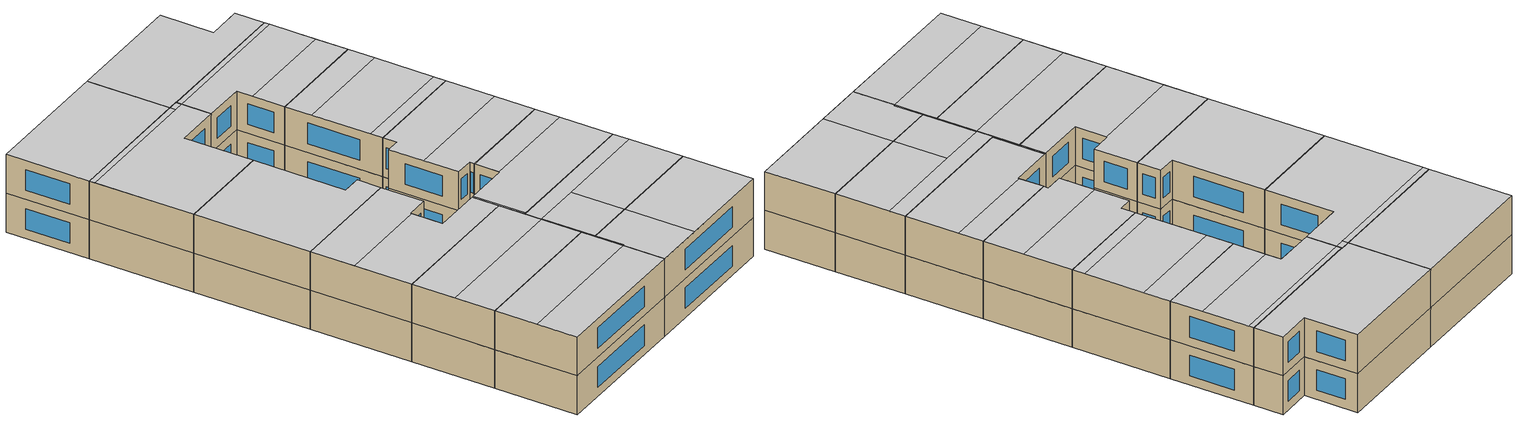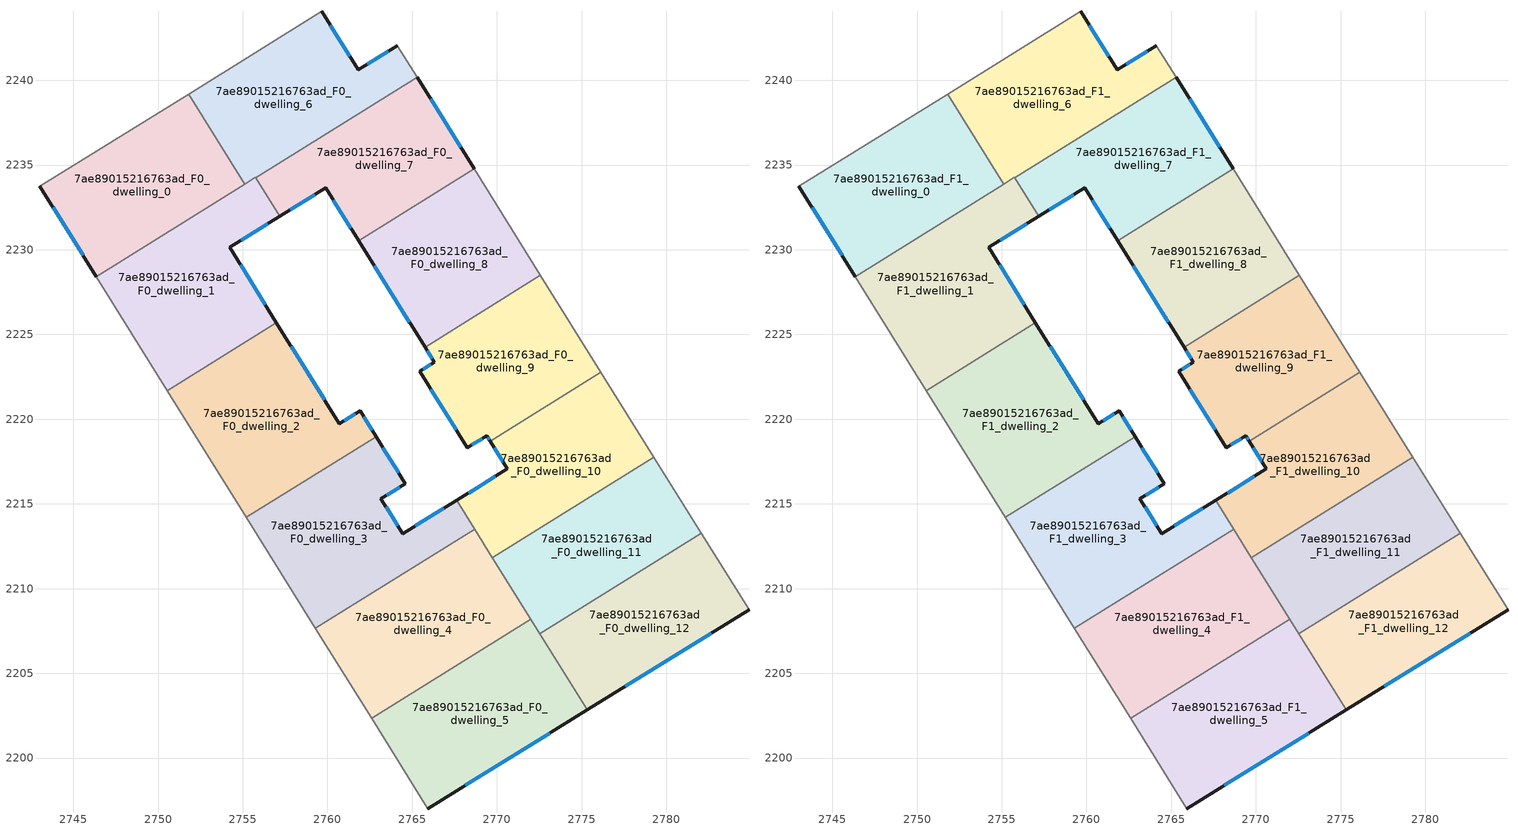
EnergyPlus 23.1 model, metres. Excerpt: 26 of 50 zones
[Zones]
7ae89015216763ad_F0_dwelling_0
 floor ground (EU_floor_Construction): 2751.8,2239.19 2755.11,2233.87 2746.36,2228.42 2743.03,2233.76 z0
 wall outside (EU_wall_Construction): 2743.03,2233.76 2746.36,2228.42 z0:3
 wall adiabatic (EU_wall_Construction): 2751.8,2239.19 2743.03,2233.76 z0:3
 wall to 7ae89015216763ad_F0_dwelling_6 (EU_wall_Construction): 2755.11,2233.87 2751.8,2239.19 z0:3
 wall to 7ae89015216763ad_F0_dwelling_1 (EU_wall_Construction): 2746.36,2228.42 2755.11,2233.87 z0:3
 window (EU_Window_Construction): 2743.81,2232.5 2745.58,2229.67 z0.7:2.3
7ae89015216763ad_F0_dwelling_1
 floor ground (EU_floor_Construction): 2755.75,2234.27 2757.18,2231.97 2754.22,2230.15 2756.99,2225.71 2750.55,2221.69 2746.36,2228.42 z0
 wall outside (EU_wall_Construction): 2756.99,2225.71 2754.22,2230.15 2757.18,2231.97 z0:3
 wall to 7ae89015216763ad_F0_dwelling_2 (EU_wall_Construction): 2750.55,2221.69 2756.99,2225.71 z0:3
 wall adiabatic (EU_wall_Construction): 2746.36,2228.42 2750.55,2221.69 z0:3
 wall to 7ae89015216763ad_F0_dwelling_7 (EU_wall_Construction): 2757.18,2231.97 2755.77,2234.24 z0:3
 wall to 7ae89015216763ad_F0_dwelling_6 (EU_wall_Construction): 2755.77,2234.24 2755.75,2234.27 2755.11,2233.87 z0:3
 window (EU_Window_Construction): 2754.92,2230.58 2756.48,2231.54 / 2756.34,2226.75 2754.87,2229.1 z0.7:2.3
7ae89015216763ad_F0_dwelling_10
 floor ground (EU_floor_Construction): 2776.14,2222.77 2779.26,2217.76 2769.73,2211.82 2767.62,2215.21 2770.62,2217.07 2769.6,2218.7 z0
 wall outside (EU_wall_Construction): 2769.6,2218.7 2770.62,2217.07 2767.62,2215.21 z0:3
 wall to 7ae89015216763ad_F0_dwelling_9 (EU_wall_Construction): 2776.14,2222.77 2769.6,2218.7 z0:3
 wall adiabatic (EU_wall_Construction): 2779.26,2217.76 2776.14,2222.77 z0:3
 wall to 7ae89015216763ad_F0_dwelling_11 (EU_wall_Construction): 2769.73,2211.82 2779.26,2217.76 z0:3
 wall to 7ae89015216763ad_F0_dwelling_3 (EU_wall_Construction): 2767.62,2215.21 2768.68,2213.51 z0:3
 wall to 7ae89015216763ad_F0_dwelling_4 (EU_wall_Construction): 2768.68,2213.51 2769.73,2211.82 z0:3
 window (EU_Window_Construction): 2769.91,2216.63 2768.33,2215.64 / 2769.84,2218.31 2770.38,2217.45 z0.7:2.3
7ae89015216763ad_F0_dwelling_11
 floor ground (EU_floor_Construction): 2779.26,2217.76 2782.07,2213.26 2772.53,2207.33 2769.73,2211.82 z0
 wall adiabatic (EU_wall_Construction): 2782.07,2213.26 2779.26,2217.76 z0:3
 wall to 7ae89015216763ad_F0_dwelling_12 (EU_wall_Construction): 2772.53,2207.33 2782.07,2213.26 z0:3
 wall to 7ae89015216763ad_F0_dwelling_4 (EU_wall_Construction): 2769.73,2211.82 2772,2208.18 z0:3
 wall to 7ae89015216763ad_F0_dwelling_5 (EU_wall_Construction): 2772,2208.18 2772.53,2207.33 z0:3
7ae89015216763ad_F0_dwelling_12
 floor ground (EU_floor_Construction): 2782.07,2213.26 2784.88,2208.75 2775.33,2202.84 2772.53,2207.33 z0
 wall outside (EU_wall_Construction): 2775.33,2202.84 2784.88,2208.75 z0:3
 wall adiabatic (EU_wall_Construction): 2784.88,2208.75 2782.07,2213.26 z0:3
 wall to 7ae89015216763ad_F0_dwelling_5 (EU_wall_Construction): 2772.53,2207.33 2775.33,2202.84 z0:3
 window (EU_Window_Construction): 2777.57,2204.23 2782.64,2207.36 z0.7:2.3
7ae89015216763ad_F0_dwelling_2
 floor ground (EU_floor_Construction): 2761.92,2220.49 2762.87,2218.98 2755.21,2214.21 2750.55,2221.69 2756.99,2225.71 2760.7,2219.74 z0
 wall outside (EU_wall_Construction): 2762.87,2218.98 2761.92,2220.49 2760.7,2219.74 2756.99,2225.71 z0:3
 wall to 7ae89015216763ad_F0_dwelling_3 (EU_wall_Construction): 2755.21,2214.21 2762.87,2218.98 z0:3
 wall adiabatic (EU_wall_Construction): 2750.55,2221.69 2755.21,2214.21 z0:3
 window (EU_Window_Construction): 2761.64,2220.32 2760.99,2219.92 / 2762.65,2219.33 2762.15,2220.14 / 2759.83,2221.14 2757.86,2224.31 z0.7:2.3
7ae89015216763ad_F0_dwelling_3
 floor ground (EU_floor_Construction): 2767.62,2215.21 2768.68,2213.51 2759.29,2207.67 2755.21,2214.21 2762.87,2218.98 2764.6,2216.2 2763.15,2215.31 2764.44,2213.24 z0
 wall outside (EU_wall_Construction): 2767.62,2215.21 2764.44,2213.24 2763.15,2215.31 2764.6,2216.2 2762.87,2218.98 z0:3
 wall to 7ae89015216763ad_F0_dwelling_4 (EU_wall_Construction): 2759.29,2207.67 2768.68,2213.51 z0:3
 wall adiabatic (EU_wall_Construction): 2755.21,2214.21 2759.29,2207.67 z0:3
 window (EU_Window_Construction): 2763.49,2215.52 2764.26,2215.99 / 2764.14,2213.72 2763.46,2214.83 / 2766.88,2214.74 2765.19,2213.7 / 2764.19,2216.85 2763.27,2218.33 z0.7:2.3
7ae89015216763ad_F0_dwelling_4
 floor ground (EU_floor_Construction): 2768.68,2213.51 2772,2208.18 2762.61,2202.34 2759.29,2207.67 z0
 wall to 7ae89015216763ad_F0_dwelling_5 (EU_wall_Construction): 2762.61,2202.34 2772,2208.18 z0:3
 wall adiabatic (EU_wall_Construction): 2759.29,2207.67 2762.61,2202.34 z0:3
7ae89015216763ad_F0_dwelling_5
 floor ground (EU_floor_Construction): 2772,2208.18 2775.33,2202.84 2765.93,2197.02 2762.61,2202.34 z0
 wall outside (EU_wall_Construction): 2765.93,2197.02 2775.33,2202.84 z0:3
 wall adiabatic (EU_wall_Construction): 2762.61,2202.34 2765.93,2197.02 z0:3
 window (EU_Window_Construction): 2768.14,2198.39 2773.12,2201.47 z0.7:2.3
7ae89015216763ad_F0_dwelling_6
 floor ground (EU_floor_Construction): 2764.13,2242.05 2765.3,2240.18 2755.77,2234.24 2755.75,2234.27 2755.11,2233.87 2751.8,2239.19 2759.67,2244.07 2761.82,2240.62 z0
 wall outside (EU_wall_Construction): 2764.13,2242.05 2761.82,2240.62 2759.67,2244.07 z0:3
 wall adiabatic (EU_wall_Construction): 2765.3,2240.18 2764.13,2242.05 / 2759.67,2244.07 2751.8,2239.19 z0:3
 wall to 7ae89015216763ad_F0_dwelling_7 (EU_wall_Construction): 2755.77,2234.24 2765.3,2240.18 z0:3
 window (EU_Window_Construction): 2761.31,2241.43 2760.18,2243.26 / 2763.59,2241.72 2762.36,2240.96 z0.7:2.3
7ae89015216763ad_F0_dwelling_7
 floor ground (EU_floor_Construction): 2765.3,2240.18 2768.65,2234.79 2761.83,2230.54 2759.89,2233.65 2757.18,2231.97 2755.77,2234.24 z0
 wall outside (EU_wall_Construction): 2757.18,2231.97 2759.89,2233.65 2761.83,2230.54 / 2768.65,2234.79 2765.3,2240.18 z0:3
 wall to 7ae89015216763ad_F0_dwelling_8 (EU_wall_Construction): 2761.83,2230.54 2768.65,2234.79 z0:3
 window (EU_Window_Construction): 2757.81,2232.37 2759.25,2233.26 / 2767.87,2236.06 2766.09,2238.91 / 2760.35,2232.92 2761.38,2231.27 z0.7:2.3
7ae89015216763ad_F0_dwelling_8
 floor ground (EU_floor_Construction): 2768.65,2234.79 2772.57,2228.5 2765.76,2224.26 2761.83,2230.54 z0
 wall outside (EU_wall_Construction): 2761.83,2230.54 2765.76,2224.26 z0:3
 wall adiabatic (EU_wall_Construction): 2772.57,2228.5 2768.65,2234.79 z0:3
 wall to 7ae89015216763ad_F0_dwelling_9 (EU_wall_Construction): 2765.76,2224.26 2772.57,2228.5 z0:3
 window (EU_Window_Construction): 2762.75,2229.07 2764.84,2225.73 z0.7:2.3
7ae89015216763ad_F0_dwelling_9
 floor ground (EU_floor_Construction): 2772.57,2228.5 2776.14,2222.77 2769.6,2218.7 2769.4,2219.02 2768.25,2218.31 2765.44,2222.82 2766.31,2223.37 2765.76,2224.26 z0
 wall outside (EU_wall_Construction): 2765.76,2224.26 2766.31,2223.37 2765.44,2222.82 2768.25,2218.31 2769.4,2219.02 2769.6,2218.7 z0:3
 wall adiabatic (EU_wall_Construction): 2776.14,2222.77 2772.57,2228.5 z0:3
 window (EU_Window_Construction): 2768.52,2218.48 2769.13,2218.85 / 2766.1,2221.76 2767.59,2219.37 / 2766.11,2223.24 2765.65,2222.95 / 2765.89,2224.05 2766.18,2223.57 / 2769.45,2218.94 2769.55,2218.77 z0.7:2.3
7ae89015216763ad_F1_dwelling_0
 floor to 7ae89015216763ad_F0_dwelling_0 (EU_floor_Construction): 2751.8,2239.19 2755.11,2233.87 2746.36,2228.42 2743.03,2233.76 z3
 wall outside (EU_wall_Construction): 2743.03,2233.76 2746.36,2228.42 z3:6
 wall adiabatic (EU_wall_Construction): 2751.8,2239.19 2743.03,2233.76 z3:6
 wall to 7ae89015216763ad_F1_dwelling_6 (EU_wall_Construction): 2755.11,2233.87 2751.8,2239.19 z3:6
 wall to 7ae89015216763ad_F1_dwelling_1 (EU_wall_Construction): 2746.36,2228.42 2755.11,2233.87 z3:6
 window (EU_Window_Construction): 2743.81,2232.5 2745.58,2229.67 z3.7:5.3
 ceiling to 7ae89015216763ad_F2_dwelling_1 (EU_floor_Construction): 2755.1,2233.86 2751.79,2239.18 2743.03,2233.76 2746.36,2228.42 z6
7ae89015216763ad_F1_dwelling_1
 floor to 7ae89015216763ad_F0_dwelling_1 (EU_floor_Construction): 2755.75,2234.27 2757.18,2231.97 2754.22,2230.15 2756.99,2225.71 2750.55,2221.69 2746.36,2228.42 z3
 wall outside (EU_wall_Construction): 2756.99,2225.71 2754.22,2230.15 2757.18,2231.97 z3:6
 wall to 7ae89015216763ad_F1_dwelling_2 (EU_wall_Construction): 2750.55,2221.69 2756.99,2225.71 z3:6
 wall adiabatic (EU_wall_Construction): 2746.36,2228.42 2750.55,2221.69 z3:6
 wall to 7ae89015216763ad_F1_dwelling_7 (EU_wall_Construction): 2757.18,2231.97 2755.77,2234.24 z3:6
 wall to 7ae89015216763ad_F1_dwelling_6 (EU_wall_Construction): 2755.77,2234.24 2755.75,2234.27 2755.11,2233.87 z3:6
 window (EU_Window_Construction): 2754.92,2230.58 2756.48,2231.54 / 2756.34,2226.75 2754.87,2229.1 z3.7:5.3
 ceiling to 7ae89015216763ad_F2_dwelling_2 (EU_floor_Construction): 2756.99,2225.71 2754.22,2230.15 2757.18,2231.97 2755.99,2233.88 2746.6,2228.03 2750.55,2221.69 z6
 ceiling to 7ae89015216763ad_F2_dwelling_1 (EU_floor_Construction): 2755.35,2233.47 2755.1,2233.86 2746.36,2228.42 2746.6,2228.03 z6
 ceiling to 7ae89015216763ad_F2_dwelling_0 (EU_floor_Construction): 2755.99,2233.87 2755.77,2234.24 2755.75,2234.27 2755.1,2233.86 2755.35,2233.47 z6
7ae89015216763ad_F1_dwelling_10
 floor to 7ae89015216763ad_F0_dwelling_10 (EU_floor_Construction): 2776.14,2222.77 2779.26,2217.76 2769.73,2211.82 2767.62,2215.21 2770.62,2217.07 2769.6,2218.7 z3
 wall outside (EU_wall_Construction): 2769.6,2218.7 2770.62,2217.07 2767.62,2215.21 z3:6
 wall to 7ae89015216763ad_F1_dwelling_9 (EU_wall_Construction): 2776.14,2222.77 2769.6,2218.7 z3:6
 wall adiabatic (EU_wall_Construction): 2779.26,2217.76 2776.14,2222.77 z3:6
 wall to 7ae89015216763ad_F1_dwelling_11 (EU_wall_Construction): 2769.73,2211.82 2779.26,2217.76 z3:6
 wall to 7ae89015216763ad_F1_dwelling_3 (EU_wall_Construction): 2767.62,2215.21 2768.68,2213.51 z3:6
 wall to 7ae89015216763ad_F1_dwelling_4 (EU_wall_Construction): 2768.68,2213.51 2769.73,2211.82 z3:6
 window (EU_Window_Construction): 2769.91,2216.63 2768.33,2215.64 / 2769.84,2218.31 2770.38,2217.45 z3.7:5.3
 ceiling to 7ae89015216763ad_F2_dwelling_7 (EU_floor_Construction): 2779.26,2217.76 2777.13,2221.19 2770.59,2217.11 2770.62,2217.07 2767.74,2215.28 2769.85,2211.9 z6
 ceiling to 7ae89015216763ad_F2_dwelling_6 (EU_floor_Construction): 2777.13,2221.19 2776.14,2222.77 2769.6,2218.7 2770.59,2217.11 z6
 ceiling to 7ae89015216763ad_F2_dwelling_8 (EU_floor_Construction): 2769.85,2211.9 2767.74,2215.28 2767.62,2215.21 2769.73,2211.82 z6
7ae89015216763ad_F1_dwelling_11
 floor to 7ae89015216763ad_F0_dwelling_11 (EU_floor_Construction): 2779.26,2217.76 2782.07,2213.26 2772.53,2207.33 2769.73,2211.82 z3
 wall adiabatic (EU_wall_Construction): 2782.07,2213.26 2779.26,2217.76 z3:6
 wall to 7ae89015216763ad_F1_dwelling_12 (EU_wall_Construction): 2772.53,2207.33 2782.07,2213.26 z3:6
 wall to 7ae89015216763ad_F1_dwelling_4 (EU_wall_Construction): 2769.73,2211.82 2772,2208.18 z3:6
 wall to 7ae89015216763ad_F1_dwelling_5 (EU_wall_Construction): 2772,2208.18 2772.53,2207.33 z3:6
 ceiling to 7ae89015216763ad_F2_dwelling_9 (EU_floor_Construction): 2782.07,2213.26 2779.92,2216.71 2773.63,2212.79 2775.78,2209.34 z6
 ceiling to 7ae89015216763ad_F2_dwelling_11 (EU_floor_Construction): 2775.78,2209.34 2773.63,2212.79 2770.46,2210.82 2772.61,2207.37 z6
 ceiling to 7ae89015216763ad_F2_dwelling_10 (EU_floor_Construction): 2772.61,2207.37 2770.46,2210.82 2770.39,2210.77 2772.54,2207.33 z6
 ceiling adiabatic (EU_roof_Construction): 2772.53,2207.33 2770.39,2210.77 2779.92,2216.71 2779.26,2217.76 2769.73,2211.82 z6
7ae89015216763ad_F1_dwelling_12
 floor to 7ae89015216763ad_F0_dwelling_12 (EU_floor_Construction): 2782.07,2213.26 2784.88,2208.75 2775.33,2202.84 2772.53,2207.33 z3
 wall outside (EU_wall_Construction): 2775.33,2202.84 2784.88,2208.75 z3:6
 wall adiabatic (EU_wall_Construction): 2784.88,2208.75 2782.07,2213.26 z3:6
 wall to 7ae89015216763ad_F1_dwelling_5 (EU_wall_Construction): 2772.53,2207.33 2775.33,2202.84 z3:6
 window (EU_Window_Construction): 2777.57,2204.23 2782.64,2207.36 z3.7:5.3
 ceiling to 7ae89015216763ad_F2_dwelling_11 (EU_floor_Construction): 2778.58,2204.85 2775.78,2209.34 2772.61,2207.37 2773.76,2205.53 2773.68,2205.48 2775.33,2202.84 z6
 ceiling to 7ae89015216763ad_F2_dwelling_10 (EU_floor_Construction): 2773.76,2205.53 2772.61,2207.37 2772.54,2207.33 2773.68,2205.48 z6
 ceiling to 7ae89015216763ad_F2_dwelling_9 (EU_floor_Construction): 2784.88,2208.75 2782.07,2213.26 2775.78,2209.34 2778.58,2204.85 z6
7ae89015216763ad_F1_dwelling_2
 floor to 7ae89015216763ad_F0_dwelling_2 (EU_floor_Construction): 2761.92,2220.49 2762.87,2218.98 2755.21,2214.21 2750.55,2221.69 2756.99,2225.71 2760.7,2219.74 z3
 wall outside (EU_wall_Construction): 2762.87,2218.98 2761.92,2220.49 2760.7,2219.74 2756.99,2225.71 z3:6
 wall to 7ae89015216763ad_F1_dwelling_3 (EU_wall_Construction): 2755.21,2214.21 2762.87,2218.98 z3:6
 wall adiabatic (EU_wall_Construction): 2750.55,2221.69 2755.21,2214.21 z3:6
 window (EU_Window_Construction): 2761.64,2220.32 2760.99,2219.92 / 2762.65,2219.33 2762.15,2220.14 / 2759.83,2221.14 2757.86,2224.31 z3.7:5.3
 ceiling to 7ae89015216763ad_F2_dwelling_2 (EU_floor_Construction): 2762.87,2218.98 2761.92,2220.49 2760.7,2219.74 2756.99,2225.71 2750.55,2221.69 2755.21,2214.21 z6
7ae89015216763ad_F1_dwelling_3
 floor to 7ae89015216763ad_F0_dwelling_3 (EU_floor_Construction): 2767.62,2215.21 2768.68,2213.51 2759.29,2207.67 2755.21,2214.21 2762.87,2218.98 2764.6,2216.2 2763.15,2215.31 2764.44,2213.24 z3
 wall outside (EU_wall_Construction): 2767.62,2215.21 2764.44,2213.24 2763.15,2215.31 2764.6,2216.2 2762.87,2218.98 z3:6
 wall to 7ae89015216763ad_F1_dwelling_4 (EU_wall_Construction): 2759.29,2207.67 2768.68,2213.51 z3:6
 wall adiabatic (EU_wall_Construction): 2755.21,2214.21 2759.29,2207.67 z3:6
 window (EU_Window_Construction): 2763.49,2215.52 2764.26,2215.99 / 2764.14,2213.72 2763.46,2214.83 / 2766.88,2214.74 2765.19,2213.7 / 2764.19,2216.85 2763.27,2218.33 z3.7:5.3
 ceiling to 7ae89015216763ad_F2_dwelling_8 (EU_floor_Construction): 2768.68,2213.51 2767.62,2215.21 2764.44,2213.24 2763.21,2215.22 2757,2211.35 2759.29,2207.67 z6
 ceiling to 7ae89015216763ad_F2_dwelling_2 (EU_floor_Construction): 2763.21,2215.22 2763.15,2215.31 2764.6,2216.2 2762.87,2218.98 2755.21,2214.21 2757,2211.35 z6
7ae89015216763ad_F1_dwelling_4
 floor to 7ae89015216763ad_F0_dwelling_4 (EU_floor_Construction): 2768.68,2213.51 2772,2208.18 2762.61,2202.34 2759.29,2207.67 z3
 wall to 7ae89015216763ad_F1_dwelling_5 (EU_wall_Construction): 2762.61,2202.34 2772,2208.18 z3:6
 wall adiabatic (EU_wall_Construction): 2759.29,2207.67 2762.61,2202.34 z3:6
 ceiling to 7ae89015216763ad_F2_dwelling_8 (EU_floor_Construction): 2770.39,2210.77 2768.68,2213.51 2759.29,2207.67 2761,2204.93 z6
 ceiling to 7ae89015216763ad_F2_dwelling_10 (EU_floor_Construction): 2772,2208.18 2770.39,2210.77 2761,2204.93 2762.61,2202.34 z6
7ae89015216763ad_F1_dwelling_5
 floor to 7ae89015216763ad_F0_dwelling_5 (EU_floor_Construction): 2772,2208.18 2775.33,2202.84 2765.93,2197.02 2762.61,2202.34 z3
 wall outside (EU_wall_Construction): 2765.93,2197.02 2775.33,2202.84 z3:6
 wall adiabatic (EU_wall_Construction): 2762.61,2202.34 2765.93,2197.02 z3:6
 window (EU_Window_Construction): 2768.14,2198.39 2773.12,2201.47 z3.7:5.3
 ceiling to 7ae89015216763ad_F2_dwelling_10 (EU_floor_Construction): 2773.68,2205.48 2772,2208.18 2762.61,2202.34 2764.3,2199.64 z6
 ceiling to 7ae89015216763ad_F2_dwelling_11 (EU_floor_Construction): 2775.33,2202.84 2773.68,2205.48 2764.3,2199.64 2765.93,2197.02 z6
7ae89015216763ad_F1_dwelling_6
 floor to 7ae89015216763ad_F0_dwelling_6 (EU_floor_Construction): 2764.13,2242.05 2765.3,2240.18 2755.77,2234.24 2755.75,2234.27 2755.11,2233.87 2751.8,2239.19 2759.67,2244.07 2761.82,2240.62 z3
 wall outside (EU_wall_Construction): 2764.13,2242.05 2761.82,2240.62 2759.67,2244.07 z3:6
 wall adiabatic (EU_wall_Construction): 2765.3,2240.18 2764.13,2242.05 / 2759.67,2244.07 2751.8,2239.19 z3:6
 wall to 7ae89015216763ad_F1_dwelling_7 (EU_wall_Construction): 2755.77,2234.24 2765.3,2240.18 z3:6
 window (EU_Window_Construction): 2761.31,2241.43 2760.18,2243.26 / 2763.59,2241.72 2762.36,2240.96 z3.7:5.3
 ceiling to 7ae89015216763ad_F2_dwelling_0 (EU_floor_Construction): 2765.3,2240.18 2764.13,2242.05 2761.82,2240.62 2759.67,2244.07 2751.8,2239.19 2755.11,2233.87 2755.75,2234.27 2755.77,2234.24 z6
7ae89015216763ad_F1_dwelling_7
 floor to 7ae89015216763ad_F0_dwelling_7 (EU_floor_Construction): 2765.3,2240.18 2768.65,2234.79 2761.83,2230.54 2759.89,2233.65 2757.18,2231.97 2755.77,2234.24 z3
 wall outside (EU_wall_Construction): 2757.18,2231.97 2759.89,2233.65 2761.83,2230.54 / 2768.65,2234.79 2765.3,2240.18 z3:6
 wall to 7ae89015216763ad_F1_dwelling_8 (EU_wall_Construction): 2761.83,2230.54 2768.65,2234.79 z3:6
 window (EU_Window_Construction): 2757.81,2232.37 2759.25,2233.26 / 2767.87,2236.06 2766.09,2238.91 / 2760.35,2232.92 2761.38,2231.27 z3.7:5.3
 ceiling to 7ae89015216763ad_F2_dwelling_3 (EU_floor_Construction): 2768.65,2234.79 2767.37,2236.85 2760.55,2232.6 2761.83,2230.54 z6
 ceiling to 7ae89015216763ad_F2_dwelling_2 (EU_floor_Construction): 2767.37,2236.85 2765.53,2239.81 2755.99,2233.87 2757.18,2231.97 2759.89,2233.65 2760.55,2232.6 z6
 ceiling to 7ae89015216763ad_F2_dwelling_0 (EU_floor_Construction): 2765.53,2239.81 2765.3,2240.18 2755.77,2234.24 2755.99,2233.87 z6
7ae89015216763ad_F1_dwelling_8
 floor to 7ae89015216763ad_F0_dwelling_8 (EU_floor_Construction): 2768.65,2234.79 2772.57,2228.5 2765.76,2224.26 2761.83,2230.54 z3
 wall outside (EU_wall_Construction): 2761.83,2230.54 2765.76,2224.26 z3:6
 wall adiabatic (EU_wall_Construction): 2772.57,2228.5 2768.65,2234.79 z3:6
 wall to 7ae89015216763ad_F1_dwelling_9 (EU_wall_Construction): 2765.76,2224.26 2772.57,2228.5 z3:6
 window (EU_Window_Construction): 2762.75,2229.07 2764.84,2225.73 z3.7:5.3
 ceiling to 7ae89015216763ad_F2_dwelling_4 (EU_floor_Construction): 2772.07,2229.3 2769.72,2233.08 2762.9,2228.83 2765.26,2225.06 z6
 ceiling to 7ae89015216763ad_F2_dwelling_3 (EU_floor_Construction): 2769.72,2233.08 2768.65,2234.79 2761.83,2230.54 2762.9,2228.83 z6
 ceiling to 7ae89015216763ad_F2_dwelling_5 (EU_floor_Construction): 2772.57,2228.5 2772.07,2229.3 2765.26,2225.06 2765.76,2224.26 z6
7ae89015216763ad_F1_dwelling_9
 floor to 7ae89015216763ad_F0_dwelling_9 (EU_floor_Construction): 2772.57,2228.5 2776.14,2222.77 2769.6,2218.7 2769.4,2219.02 2768.25,2218.31 2765.44,2222.82 2766.31,2223.37 2765.76,2224.26 z3
 wall outside (EU_wall_Construction): 2765.76,2224.26 2766.31,2223.37 2765.44,2222.82 2768.25,2218.31 2769.4,2219.02 2769.6,2218.7 z3:6
 wall adiabatic (EU_wall_Construction): 2776.14,2222.77 2772.57,2228.5 z3:6
 window (EU_Window_Construction): 2768.52,2218.48 2769.13,2218.85 / 2766.1,2221.76 2767.59,2219.37 / 2766.11,2223.24 2765.65,2222.95 / 2765.89,2224.05 2766.18,2223.57 / 2769.45,2218.94 2769.55,2218.77 z3.7:5.3
 ceiling to 7ae89015216763ad_F2_dwelling_5 (EU_floor_Construction): 2774.52,2225.38 2772.57,2228.5 2765.76,2224.26 2766.31,2223.37 2765.44,2222.82 2766.83,2220.59 z6
 ceiling to 7ae89015216763ad_F2_dwelling_6 (EU_floor_Construction): 2776.14,2222.77 2774.52,2225.38 2766.83,2220.59 2768.25,2218.31 2769.4,2219.02 2769.6,2218.7 z6
[Building]
EU S2 Campaign: North Axis=0; Terrain=City; Solar Distribution=FullExterior
[Site:Location]
Budapest.Ferenc.Liszt.Intl.AP: Latitude=47.437; Longitude=19.256; Time Zone=1; Elevation=185
[SizingPeriod:WeatherFileDays]
AnnualSizingPeriod: Begin Month=1; Begin Day of Month=1; End Month=12; End Day of Month=31; Day of Week for Start Day=Monday; Use Weather File Daylight Saving Period=No; Use Weather File Rain and Snow Indicators=No
[MATERIAL]
EU_InternalMass_Material: Roughness=MediumRough; Thickness=0.1; Conductivity=1; Density=1800; Specific Heat=900; Thermal Absorptance=0.9; Solar Absorptance=0.7; Visible Absorptance=0.7
[MATERIAL:NOMASS] Roughness=MediumRough; Thermal Absorptance=0.9; Solar Absorptance=0.7; Visible Absorptance=0.7
Name | Thermal Resistance
EU_wall_NoMass | 0.832559
EU_roof_NoMass | 1.39638
EU_floor_NoMass | 0.872794
[WINDOWMATERIAL:SIMPLEGLAZINGSYSTEM]
EU_Window_SimpleGlazing: UFactor=2.79869; Solar Heat Gain Coefficient=0.75; Visible Transmittance=0.75
[CONSTRUCTION]
EU_wall_Construction: EU_wall_NoMass
EU_roof_Construction: EU_roof_NoMass
EU_floor_Construction: EU_floor_NoMass
EU_Window_Construction: EU_Window_SimpleGlazing
EU_InternalMass_Construction: EU_InternalMass_Material
[ZONE] Type=1; Multiplier=1; Ceiling Height=autocalculate; Floor Area=autocalculate; Part of Total Floor Area=Yes
Name | Volume
7ae89015216763ad_F0_dwelling_0; 7ae89015216763ad_F1_dwelling_0 | 194.291
7ae89015216763ad_F0_dwelling_1; 7ae89015216763ad_F1_dwelling_1 | 208.374
7ae89015216763ad_F0_dwelling_10; 7ae89015216763ad_F1_dwelling_10 | 178.608
7ae89015216763ad_F0_dwelling_11; 7ae89015216763ad_F1_dwelling_11 | 178.619
7ae89015216763ad_F0_dwelling_12; 7ae89015216763ad_F1_dwelling_12 | 178.633
7ae89015216763ad_F0_dwelling_2; 7ae89015216763ad_F1_dwelling_2 | 208.371
7ae89015216763ad_F0_dwelling_3; 7ae89015216763ad_F1_dwelling_3 | 208.375
7ae89015216763ad_F0_dwelling_4; 7ae89015216763ad_F1_dwelling_4 | 208.381
7ae89015216763ad_F0_dwelling_5; 7ae89015216763ad_F1_dwelling_5 | 208.37
7ae89015216763ad_F0_dwelling_6; 7ae89015216763ad_F1_dwelling_6 | 192.713
7ae89015216763ad_F0_dwelling_7; 7ae89015216763ad_F1_dwelling_7 | 178.64
7ae89015216763ad_F0_dwelling_8; 7ae89015216763ad_F1_dwelling_8 | 178.595
7ae89015216763ad_F0_dwelling_9; 7ae89015216763ad_F1_dwelling_9 | 178.617
[INTERNALMASS] Construction=EU_InternalMass_Construction
Name | Zone or ZoneList | Surface Area
7ae89015216763ad_F0_dwelling_0_EU_InternalMass | 7ae89015216763ad_F0_dwelling_0 | 64.7623
7ae89015216763ad_F0_dwelling_1_EU_InternalMass | 7ae89015216763ad_F0_dwelling_1 | 69.458
7ae89015216763ad_F0_dwelling_2_EU_InternalMass | 7ae89015216763ad_F0_dwelling_2 | 69.457
7ae89015216763ad_F0_dwelling_3_EU_InternalMass | 7ae89015216763ad_F0_dwelling_3 | 69.4586
7ae89015216763ad_F0_dwelling_4_EU_InternalMass | 7ae89015216763ad_F0_dwelling_4 | 69.4605
7ae89015216763ad_F0_dwelling_5_EU_InternalMass | 7ae89015216763ad_F0_dwelling_5 | 69.4567
7ae89015216763ad_F0_dwelling_6_EU_InternalMass | 7ae89015216763ad_F0_dwelling_6 | 64.2368
7ae89015216763ad_F0_dwelling_7_EU_InternalMass | 7ae89015216763ad_F0_dwelling_7 | 59.5467
7ae89015216763ad_F0_dwelling_8_EU_InternalMass | 7ae89015216763ad_F0_dwelling_8 | 59.5318
7ae89015216763ad_F0_dwelling_9_EU_InternalMass | 7ae89015216763ad_F0_dwelling_9 | 59.5392
7ae89015216763ad_F0_dwelling_10_EU_InternalMass | 7ae89015216763ad_F0_dwelling_10 | 59.5359
7ae89015216763ad_F0_dwelling_11_EU_InternalMass | 7ae89015216763ad_F0_dwelling_11 | 59.5395
7ae89015216763ad_F0_dwelling_12_EU_InternalMass | 7ae89015216763ad_F0_dwelling_12 | 59.5441
7ae89015216763ad_F1_dwelling_0_EU_InternalMass | 7ae89015216763ad_F1_dwelling_0 | 64.7623
7ae89015216763ad_F1_dwelling_1_EU_InternalMass | 7ae89015216763ad_F1_dwelling_1 | 69.458
7ae89015216763ad_F1_dwelling_2_EU_InternalMass | 7ae89015216763ad_F1_dwelling_2 | 69.457
7ae89015216763ad_F1_dwelling_3_EU_InternalMass | 7ae89015216763ad_F1_dwelling_3 | 69.4586
7ae89015216763ad_F1_dwelling_4_EU_InternalMass | 7ae89015216763ad_F1_dwelling_4 | 69.4605
7ae89015216763ad_F1_dwelling_5_EU_InternalMass | 7ae89015216763ad_F1_dwelling_5 | 69.4567
7ae89015216763ad_F1_dwelling_6_EU_InternalMass | 7ae89015216763ad_F1_dwelling_6 | 64.2368
7ae89015216763ad_F1_dwelling_7_EU_InternalMass | 7ae89015216763ad_F1_dwelling_7 | 59.5467
7ae89015216763ad_F1_dwelling_8_EU_InternalMass | 7ae89015216763ad_F1_dwelling_8 | 59.5318
7ae89015216763ad_F1_dwelling_9_EU_InternalMass | 7ae89015216763ad_F1_dwelling_9 | 59.5392
7ae89015216763ad_F1_dwelling_10_EU_InternalMass | 7ae89015216763ad_F1_dwelling_10 | 59.5359
7ae89015216763ad_F1_dwelling_11_EU_InternalMass | 7ae89015216763ad_F1_dwelling_11 | 59.5395
7ae89015216763ad_F1_dwelling_12_EU_InternalMass | 7ae89015216763ad_F1_dwelling_12 | 59.5441
[OTHEREQUIPMENT] Fuel Type=Electricity; Design Level Calculation Method=Watts/Area; Power per Zone Floor Area=1; Fraction Latent=0; Fraction Radiant=0; Fraction Lost=0; Carbon Dioxide Generation Rate=0; EndUse Subcategory=EU_Step8_InternalGains
Name | Zone or ZoneList or Space or SpaceList | Schedule
EU_Step8_InternalGain_7ae89015216763ad_F0_dwelling_0_f000 | 7ae89015216763ad_F0_dwelling_0 | EU_Step8_GainSchedule_7ae89015216763ad_F0_dwelling_0_f000
EU_Step8_InternalGain_7ae89015216763ad_F0_dwelling_1_f000 | 7ae89015216763ad_F0_dwelling_1 | EU_Step8_GainSchedule_7ae89015216763ad_F0_dwelling_1_f000
EU_Step8_InternalGain_7ae89015216763ad_F0_dwelling_2_f000 | 7ae89015216763ad_F0_dwelling_2 | EU_Step8_GainSchedule_7ae89015216763ad_F0_dwelling_2_f000
EU_Step8_InternalGain_7ae89015216763ad_F0_dwelling_3_f000 | 7ae89015216763ad_F0_dwelling_3 | EU_Step8_GainSchedule_7ae89015216763ad_F0_dwelling_3_f000
EU_Step8_InternalGain_7ae89015216763ad_F0_dwelling_4_f000 | 7ae89015216763ad_F0_dwelling_4 | EU_Step8_GainSchedule_7ae89015216763ad_F0_dwelling_4_f000
EU_Step8_InternalGain_7ae89015216763ad_F0_dwelling_5_f000 | 7ae89015216763ad_F0_dwelling_5 | EU_Step8_GainSchedule_7ae89015216763ad_F0_dwelling_5_f000
EU_Step8_InternalGain_7ae89015216763ad_F0_dwelling_6_f000 | 7ae89015216763ad_F0_dwelling_6 | EU_Step8_GainSchedule_7ae89015216763ad_F0_dwelling_6_f000
EU_Step8_InternalGain_7ae89015216763ad_F0_dwelling_7_f000 | 7ae89015216763ad_F0_dwelling_7 | EU_Step8_GainSchedule_7ae89015216763ad_F0_dwelling_7_f000
EU_Step8_InternalGain_7ae89015216763ad_F0_dwelling_8_f000 | 7ae89015216763ad_F0_dwelling_8 | EU_Step8_GainSchedule_7ae89015216763ad_F0_dwelling_8_f000
EU_Step8_InternalGain_7ae89015216763ad_F0_dwelling_9_f000 | 7ae89015216763ad_F0_dwelling_9 | EU_Step8_GainSchedule_7ae89015216763ad_F0_dwelling_9_f000
EU_Step8_InternalGain_7ae89015216763ad_F0_dwelling_10_f000 | 7ae89015216763ad_F0_dwelling_10 | EU_Step8_GainSchedule_7ae89015216763ad_F0_dwelling_10_f000
EU_Step8_InternalGain_7ae89015216763ad_F0_dwelling_11_f000 | 7ae89015216763ad_F0_dwelling_11 | EU_Step8_GainSchedule_7ae89015216763ad_F0_dwelling_11_f000
EU_Step8_InternalGain_7ae89015216763ad_F0_dwelling_12_f000 | 7ae89015216763ad_F0_dwelling_12 | EU_Step8_GainSchedule_7ae89015216763ad_F0_dwelling_12_f000
EU_Step8_InternalGain_7ae89015216763ad_F1_dwelling_0_f000 | 7ae89015216763ad_F1_dwelling_0 | EU_Step8_GainSchedule_7ae89015216763ad_F1_dwelling_0_f000
EU_Step8_InternalGain_7ae89015216763ad_F1_dwelling_1_f000 | 7ae89015216763ad_F1_dwelling_1 | EU_Step8_GainSchedule_7ae89015216763ad_F1_dwelling_1_f000
EU_Step8_InternalGain_7ae89015216763ad_F1_dwelling_2_f000 | 7ae89015216763ad_F1_dwelling_2 | EU_Step8_GainSchedule_7ae89015216763ad_F1_dwelling_2_f000
EU_Step8_InternalGain_7ae89015216763ad_F1_dwelling_3_f000 | 7ae89015216763ad_F1_dwelling_3 | EU_Step8_GainSchedule_7ae89015216763ad_F1_dwelling_3_f000
EU_Step8_InternalGain_7ae89015216763ad_F1_dwelling_4_f000 | 7ae89015216763ad_F1_dwelling_4 | EU_Step8_GainSchedule_7ae89015216763ad_F1_dwelling_4_f000
EU_Step8_InternalGain_7ae89015216763ad_F1_dwelling_5_f000 | 7ae89015216763ad_F1_dwelling_5 | EU_Step8_GainSchedule_7ae89015216763ad_F1_dwelling_5_f000
EU_Step8_InternalGain_7ae89015216763ad_F1_dwelling_6_f000 | 7ae89015216763ad_F1_dwelling_6 | EU_Step8_GainSchedule_7ae89015216763ad_F1_dwelling_6_f000
EU_Step8_InternalGain_7ae89015216763ad_F1_dwelling_7_f000 | 7ae89015216763ad_F1_dwelling_7 | EU_Step8_GainSchedule_7ae89015216763ad_F1_dwelling_7_f000
EU_Step8_InternalGain_7ae89015216763ad_F1_dwelling_8_f000 | 7ae89015216763ad_F1_dwelling_8 | EU_Step8_GainSchedule_7ae89015216763ad_F1_dwelling_8_f000
EU_Step8_InternalGain_7ae89015216763ad_F1_dwelling_9_f000 | 7ae89015216763ad_F1_dwelling_9 | EU_Step8_GainSchedule_7ae89015216763ad_F1_dwelling_9_f000
EU_Step8_InternalGain_7ae89015216763ad_F1_dwelling_10_f000 | 7ae89015216763ad_F1_dwelling_10 | EU_Step8_GainSchedule_7ae89015216763ad_F1_dwelling_10_f000
EU_Step8_InternalGain_7ae89015216763ad_F1_dwelling_11_f000 | 7ae89015216763ad_F1_dwelling_11 | EU_Step8_GainSchedule_7ae89015216763ad_F1_dwelling_11_f000
EU_Step8_InternalGain_7ae89015216763ad_F1_dwelling_12_f000 | 7ae89015216763ad_F1_dwelling_12 | EU_Step8_GainSchedule_7ae89015216763ad_F1_dwelling_12_f000
[ZONEVENTILATION:DESIGNFLOWRATE] Schedule=EU_AlwaysOn; Design Flow Rate Calculation Method=AirChanges/Hour; Air Changes per Hour=0.475469; Ventilation Type=Natural; Fan Pressure Rise=0; Fan Total Efficiency=1; Constant Term Coefficient=1; Temperature Term Coefficient=0; Velocity Term Coefficient=0; Velocity Squared Term Coefficient=0; Minimum Indoor Temperature=-100; Maximum Indoor Temperature=100; Delta Temperature=-100; Minimum Outdoor Temperature=-100; Maximum Outdoor Temperature=100; Maximum Wind Speed=40
Name | Zone or ZoneList or Space or SpaceList
EU_ConstantAir_7ae89015216763ad_F0_dwelling_0 | 7ae89015216763ad_F0_dwelling_0
EU_ConstantAir_7ae89015216763ad_F0_dwelling_1 | 7ae89015216763ad_F0_dwelling_1
EU_ConstantAir_7ae89015216763ad_F0_dwelling_2 | 7ae89015216763ad_F0_dwelling_2
EU_ConstantAir_7ae89015216763ad_F0_dwelling_3 | 7ae89015216763ad_F0_dwelling_3
EU_ConstantAir_7ae89015216763ad_F0_dwelling_4 | 7ae89015216763ad_F0_dwelling_4
EU_ConstantAir_7ae89015216763ad_F0_dwelling_5 | 7ae89015216763ad_F0_dwelling_5
EU_ConstantAir_7ae89015216763ad_F0_dwelling_6 | 7ae89015216763ad_F0_dwelling_6
EU_ConstantAir_7ae89015216763ad_F0_dwelling_7 | 7ae89015216763ad_F0_dwelling_7
EU_ConstantAir_7ae89015216763ad_F0_dwelling_8 | 7ae89015216763ad_F0_dwelling_8
EU_ConstantAir_7ae89015216763ad_F0_dwelling_9 | 7ae89015216763ad_F0_dwelling_9
EU_ConstantAir_7ae89015216763ad_F0_dwelling_10 | 7ae89015216763ad_F0_dwelling_10
EU_ConstantAir_7ae89015216763ad_F0_dwelling_11 | 7ae89015216763ad_F0_dwelling_11
EU_ConstantAir_7ae89015216763ad_F0_dwelling_12 | 7ae89015216763ad_F0_dwelling_12
EU_ConstantAir_7ae89015216763ad_F1_dwelling_0 | 7ae89015216763ad_F1_dwelling_0
EU_ConstantAir_7ae89015216763ad_F1_dwelling_1 | 7ae89015216763ad_F1_dwelling_1
EU_ConstantAir_7ae89015216763ad_F1_dwelling_2 | 7ae89015216763ad_F1_dwelling_2
EU_ConstantAir_7ae89015216763ad_F1_dwelling_3 | 7ae89015216763ad_F1_dwelling_3
EU_ConstantAir_7ae89015216763ad_F1_dwelling_4 | 7ae89015216763ad_F1_dwelling_4
EU_ConstantAir_7ae89015216763ad_F1_dwelling_5 | 7ae89015216763ad_F1_dwelling_5
EU_ConstantAir_7ae89015216763ad_F1_dwelling_6 | 7ae89015216763ad_F1_dwelling_6
EU_ConstantAir_7ae89015216763ad_F1_dwelling_7 | 7ae89015216763ad_F1_dwelling_7
EU_ConstantAir_7ae89015216763ad_F1_dwelling_8 | 7ae89015216763ad_F1_dwelling_8
EU_ConstantAir_7ae89015216763ad_F1_dwelling_9 | 7ae89015216763ad_F1_dwelling_9
EU_ConstantAir_7ae89015216763ad_F1_dwelling_10 | 7ae89015216763ad_F1_dwelling_10
EU_ConstantAir_7ae89015216763ad_F1_dwelling_11 | 7ae89015216763ad_F1_dwelling_11
EU_ConstantAir_7ae89015216763ad_F1_dwelling_12 | 7ae89015216763ad_F1_dwelling_12
[HVACTEMPLATE:THERMOSTAT] Constant Heating Setpoint=20; Constant Cooling Setpoint=50
EU_HeatOnly_7ae89015216763ad_F0_dwelling_0; EU_HeatOnly_7ae89015216763ad_F0_dwelling_1; EU_HeatOnly_7ae89015216763ad_F0_dwelling_2; EU_HeatOnly_7ae89015216763ad_F0_dwelling_3; EU_HeatOnly_7ae89015216763ad_F0_dwelling_4; EU_HeatOnly_7ae89015216763ad_F0_dwelling_5; EU_HeatOnly_7ae89015216763ad_F0_dwelling_6; EU_HeatOnly_7ae89015216763ad_F0_dwelling_7; EU_HeatOnly_7ae89015216763ad_F0_dwelling_8; EU_HeatOnly_7ae89015216763ad_F0_dwelling_9; EU_HeatOnly_7ae89015216763ad_F0_dwelling_10; EU_HeatOnly_7ae89015216763ad_F0_dwelling_11; EU_HeatOnly_7ae89015216763ad_F0_dwelling_12; EU_HeatOnly_7ae89015216763ad_F1_dwelling_0; EU_HeatOnly_7ae89015216763ad_F1_dwelling_1; EU_HeatOnly_7ae89015216763ad_F1_dwelling_2; EU_HeatOnly_7ae89015216763ad_F1_dwelling_3; EU_HeatOnly_7ae89015216763ad_F1_dwelling_4; EU_HeatOnly_7ae89015216763ad_F1_dwelling_5; EU_HeatOnly_7ae89015216763ad_F1_dwelling_6; EU_HeatOnly_7ae89015216763ad_F1_dwelling_7; EU_HeatOnly_7ae89015216763ad_F1_dwelling_8; EU_HeatOnly_7ae89015216763ad_F1_dwelling_9; EU_HeatOnly_7ae89015216763ad_F1_dwelling_10; EU_HeatOnly_7ae89015216763ad_F1_dwelling_11; EU_HeatOnly_7ae89015216763ad_F1_dwelling_12; EU_HeatOnly_7ae89015216763ad_F2_dwelling_0; EU_HeatOnly_7ae89015216763ad_F2_dwelling_1; EU_HeatOnly_7ae89015216763ad_F2_dwelling_2; EU_HeatOnly_7ae89015216763ad_F2_dwelling_3; EU_HeatOnly_7ae89015216763ad_F2_dwelling_4; EU_HeatOnly_7ae89015216763ad_F2_dwelling_5; EU_HeatOnly_7ae89015216763ad_F2_dwelling_6; EU_HeatOnly_7ae89015216763ad_F2_dwelling_7; EU_HeatOnly_7ae89015216763ad_F2_dwelling_8; EU_HeatOnly_7ae89015216763ad_F2_dwelling_9; EU_HeatOnly_7ae89015216763ad_F2_dwelling_10; EU_HeatOnly_7ae89015216763ad_F2_dwelling_11; EU_HeatOnly_7ae89015216763ad_F3_dwelling_0; EU_HeatOnly_7ae89015216763ad_F3_dwelling_1; EU_HeatOnly_7ae89015216763ad_F3_dwelling_2; EU_HeatOnly_7ae89015216763ad_F3_dwelling_3; EU_HeatOnly_7ae89015216763ad_F3_dwelling_4; EU_HeatOnly_7ae89015216763ad_F3_dwelling_5; EU_HeatOnly_7ae89015216763ad_F3_dwelling_6; EU_HeatOnly_7ae89015216763ad_F3_dwelling_7; EU_HeatOnly_7ae89015216763ad_F3_dwelling_8; EU_HeatOnly_7ae89015216763ad_F3_dwelling_9; EU_HeatOnly_7ae89015216763ad_F3_dwelling_10; EU_HeatOnly_7ae89015216763ad_F3_dwelling_11
[HVACTEMPLATE:ZONE:IDEALLOADSAIRSYSTEM] System Availability Schedule=EU_AlwaysOn; Maximum Heating Supply Air Temperature=50; Minimum Cooling Supply Air Temperature=13; Maximum Heating Supply Air Humidity Ratio=0.0156; Minimum Cooling Supply Air Humidity Ratio=0.0077; Heating Limit=NoLimit; Cooling Limit=NoLimit; Heating Availability Schedule=EU_AlwaysOn; Cooling Availability Schedule=EU_CoolingOff; Dehumidification Control Type=ConstantSensibleHeatRatio; Cooling Sensible Heat Ratio=0.7; Dehumidification Setpoint=60; Humidification Control Type=None; Humidification Setpoint=30; Outdoor Air Method=None; Outdoor Air Flow Rate per Person=0.00944; Outdoor Air Flow Rate per Zone Floor Area=0; Outdoor Air Flow Rate per Zone=0; Demand Controlled Ventilation Type=None; Outdoor Air Economizer Type=NoEconomizer; Heat Recovery Type=None; Sensible Heat Recovery Effectiveness=0.7; Latent Heat Recovery Effectiveness=0.65
Name | Template Thermostat
7ae89015216763ad_F0_dwelling_0 | EU_HeatOnly_7ae89015216763ad_F0_dwelling_0
7ae89015216763ad_F0_dwelling_1 | EU_HeatOnly_7ae89015216763ad_F0_dwelling_1
7ae89015216763ad_F0_dwelling_2 | EU_HeatOnly_7ae89015216763ad_F0_dwelling_2
7ae89015216763ad_F0_dwelling_3 | EU_HeatOnly_7ae89015216763ad_F0_dwelling_3
7ae89015216763ad_F0_dwelling_4 | EU_HeatOnly_7ae89015216763ad_F0_dwelling_4
7ae89015216763ad_F0_dwelling_5 | EU_HeatOnly_7ae89015216763ad_F0_dwelling_5
7ae89015216763ad_F0_dwelling_6 | EU_HeatOnly_7ae89015216763ad_F0_dwelling_6
7ae89015216763ad_F0_dwelling_7 | EU_HeatOnly_7ae89015216763ad_F0_dwelling_7
7ae89015216763ad_F0_dwelling_8 | EU_HeatOnly_7ae89015216763ad_F0_dwelling_8
7ae89015216763ad_F0_dwelling_9 | EU_HeatOnly_7ae89015216763ad_F0_dwelling_9
7ae89015216763ad_F0_dwelling_10 | EU_HeatOnly_7ae89015216763ad_F0_dwelling_10
7ae89015216763ad_F0_dwelling_11 | EU_HeatOnly_7ae89015216763ad_F0_dwelling_11
7ae89015216763ad_F0_dwelling_12 | EU_HeatOnly_7ae89015216763ad_F0_dwelling_12
7ae89015216763ad_F1_dwelling_0 | EU_HeatOnly_7ae89015216763ad_F1_dwelling_0
7ae89015216763ad_F1_dwelling_1 | EU_HeatOnly_7ae89015216763ad_F1_dwelling_1
7ae89015216763ad_F1_dwelling_2 | EU_HeatOnly_7ae89015216763ad_F1_dwelling_2
7ae89015216763ad_F1_dwelling_3 | EU_HeatOnly_7ae89015216763ad_F1_dwelling_3
7ae89015216763ad_F1_dwelling_4 | EU_HeatOnly_7ae89015216763ad_F1_dwelling_4
7ae89015216763ad_F1_dwelling_5 | EU_HeatOnly_7ae89015216763ad_F1_dwelling_5
7ae89015216763ad_F1_dwelling_6 | EU_HeatOnly_7ae89015216763ad_F1_dwelling_6
7ae89015216763ad_F1_dwelling_7 | EU_HeatOnly_7ae89015216763ad_F1_dwelling_7
7ae89015216763ad_F1_dwelling_8 | EU_HeatOnly_7ae89015216763ad_F1_dwelling_8
7ae89015216763ad_F1_dwelling_9 | EU_HeatOnly_7ae89015216763ad_F1_dwelling_9
7ae89015216763ad_F1_dwelling_10 | EU_HeatOnly_7ae89015216763ad_F1_dwelling_10
7ae89015216763ad_F1_dwelling_11 | EU_HeatOnly_7ae89015216763ad_F1_dwelling_11
7ae89015216763ad_F1_dwelling_12 | EU_HeatOnly_7ae89015216763ad_F1_dwelling_12
[SIZING:ZONE] Zone Cooling Design Supply Air Temperature Input Method=SupplyAirTemperature; Zone Cooling Design Supply Air Temperature=13; Zone Heating Design Supply Air Temperature Input Method=SupplyAirTemperature; Zone Heating Design Supply Air Temperature=50; Zone Cooling Design Supply Air Humidity Ratio=0.008; Zone Heating Design Supply Air Humidity Ratio=0.008; Cooling Design Air Flow Method=DesignDay; Cooling Design Air Flow Rate=0; Cooling Minimum Air Flow per Zone Floor Area=0.000762; Cooling Minimum Air Flow=0; Cooling Minimum Air Flow Fraction=0.2; Heating Design Air Flow Method=DesignDay; Heating Design Air Flow Rate=0; Heating Maximum Air Flow per Zone Floor Area=0.002032; Heating Maximum Air Flow=0.141576; Heating Maximum Air Flow Fraction=0.3; Account for Dedicated Outdoor Air System=No; Dedicated Outdoor Air System Control Strategy=NeutralSupplyAir; Dedicated Outdoor Air Low Setpoint Temperature for Design=autosize; Dedicated Outdoor Air High Setpoint Temperature for Design=autosize; Zone Load Sizing Method=Sensible Load Only No Latent Load; Zone Latent Cooling Design Supply Air Humidity Ratio Input Method=HumidityRatioDifference; Zone Cooling Design Supply Air Humidity Ratio Difference=0.005; Zone Latent Heating Design Supply Air Humidity Ratio Input Method=HumidityRatioDifference; Zone Humidification Design Supply Air Humidity Ratio Difference=0.005
7ae89015216763ad_F0_dwelling_0; 7ae89015216763ad_F0_dwelling_1; 7ae89015216763ad_F0_dwelling_2; 7ae89015216763ad_F0_dwelling_3; 7ae89015216763ad_F0_dwelling_4; 7ae89015216763ad_F0_dwelling_5; 7ae89015216763ad_F0_dwelling_6; 7ae89015216763ad_F0_dwelling_7; 7ae89015216763ad_F0_dwelling_8; 7ae89015216763ad_F0_dwelling_9; 7ae89015216763ad_F0_dwelling_10; 7ae89015216763ad_F0_dwelling_11; 7ae89015216763ad_F0_dwelling_12; 7ae89015216763ad_F1_dwelling_0; 7ae89015216763ad_F1_dwelling_1; 7ae89015216763ad_F1_dwelling_2; 7ae89015216763ad_F1_dwelling_3; 7ae89015216763ad_F1_dwelling_4; 7ae89015216763ad_F1_dwelling_5; 7ae89015216763ad_F1_dwelling_6; 7ae89015216763ad_F1_dwelling_7; 7ae89015216763ad_F1_dwelling_8; 7ae89015216763ad_F1_dwelling_9; 7ae89015216763ad_F1_dwelling_10; 7ae89015216763ad_F1_dwelling_11; 7ae89015216763ad_F1_dwelling_12
[SCHEDULE:CONSTANT]
Name | Hourly Value
EU_AlwaysOn | 1
EU_CoolingOff | 0
[SCHEDULE:FILE] Column Number=1; Rows to Skip at Top=0; Number of Hours of Data=8760; Column Separator=Comma; Interpolate to Timestep=No; Minutes per Item=60; Adjust Schedule for Daylight Savings=Yes
Name | File
EU_Step8_GainSchedule_7ae89015216763ad_F0_dwelling_0_f000 | ../../schedules/7ae89015216763ad/7ae89015216763ad_F0_dwelling_0_f000_gain.csv
EU_Step8_GainSchedule_7ae89015216763ad_F0_dwelling_1_f000 | ../../schedules/7ae89015216763ad/7ae89015216763ad_F0_dwelling_1_f000_gain.csv
EU_Step8_GainSchedule_7ae89015216763ad_F0_dwelling_2_f000 | ../../schedules/7ae89015216763ad/7ae89015216763ad_F0_dwelling_2_f000_gain.csv
EU_Step8_GainSchedule_7ae89015216763ad_F0_dwelling_3_f000 | ../../schedules/7ae89015216763ad/7ae89015216763ad_F0_dwelling_3_f000_gain.csv
EU_Step8_GainSchedule_7ae89015216763ad_F0_dwelling_4_f000 | ../../schedules/7ae89015216763ad/7ae89015216763ad_F0_dwelling_4_f000_gain.csv
EU_Step8_GainSchedule_7ae89015216763ad_F0_dwelling_5_f000 | ../../schedules/7ae89015216763ad/7ae89015216763ad_F0_dwelling_5_f000_gain.csv
EU_Step8_GainSchedule_7ae89015216763ad_F0_dwelling_6_f000 | ../../schedules/7ae89015216763ad/7ae89015216763ad_F0_dwelling_6_f000_gain.csv
EU_Step8_GainSchedule_7ae89015216763ad_F0_dwelling_7_f000 | ../../schedules/7ae89015216763ad/7ae89015216763ad_F0_dwelling_7_f000_gain.csv
EU_Step8_GainSchedule_7ae89015216763ad_F0_dwelling_8_f000 | ../../schedules/7ae89015216763ad/7ae89015216763ad_F0_dwelling_8_f000_gain.csv
EU_Step8_GainSchedule_7ae89015216763ad_F0_dwelling_9_f000 | ../../schedules/7ae89015216763ad/7ae89015216763ad_F0_dwelling_9_f000_gain.csv
EU_Step8_GainSchedule_7ae89015216763ad_F0_dwelling_10_f000 | ../../schedules/7ae89015216763ad/7ae89015216763ad_F0_dwelling_10_f000_gain.csv
EU_Step8_GainSchedule_7ae89015216763ad_F0_dwelling_11_f000 | ../../schedules/7ae89015216763ad/7ae89015216763ad_F0_dwelling_11_f000_gain.csv
EU_Step8_GainSchedule_7ae89015216763ad_F0_dwelling_12_f000 | ../../schedules/7ae89015216763ad/7ae89015216763ad_F0_dwelling_12_f000_gain.csv
EU_Step8_GainSchedule_7ae89015216763ad_F1_dwelling_0_f000 | ../../schedules/7ae89015216763ad/7ae89015216763ad_F1_dwelling_0_f000_gain.csv
EU_Step8_GainSchedule_7ae89015216763ad_F1_dwelling_1_f000 | ../../schedules/7ae89015216763ad/7ae89015216763ad_F1_dwelling_1_f000_gain.csv
EU_Step8_GainSchedule_7ae89015216763ad_F1_dwelling_2_f000 | ../../schedules/7ae89015216763ad/7ae89015216763ad_F1_dwelling_2_f000_gain.csv
EU_Step8_GainSchedule_7ae89015216763ad_F1_dwelling_3_f000 | ../../schedules/7ae89015216763ad/7ae89015216763ad_F1_dwelling_3_f000_gain.csv
EU_Step8_GainSchedule_7ae89015216763ad_F1_dwelling_4_f000 | ../../schedules/7ae89015216763ad/7ae89015216763ad_F1_dwelling_4_f000_gain.csv
EU_Step8_GainSchedule_7ae89015216763ad_F1_dwelling_5_f000 | ../../schedules/7ae89015216763ad/7ae89015216763ad_F1_dwelling_5_f000_gain.csv
EU_Step8_GainSchedule_7ae89015216763ad_F1_dwelling_6_f000 | ../../schedules/7ae89015216763ad/7ae89015216763ad_F1_dwelling_6_f000_gain.csv
EU_Step8_GainSchedule_7ae89015216763ad_F1_dwelling_7_f000 | ../../schedules/7ae89015216763ad/7ae89015216763ad_F1_dwelling_7_f000_gain.csv
EU_Step8_GainSchedule_7ae89015216763ad_F1_dwelling_8_f000 | ../../schedules/7ae89015216763ad/7ae89015216763ad_F1_dwelling_8_f000_gain.csv
EU_Step8_GainSchedule_7ae89015216763ad_F1_dwelling_9_f000 | ../../schedules/7ae89015216763ad/7ae89015216763ad_F1_dwelling_9_f000_gain.csv
EU_Step8_GainSchedule_7ae89015216763ad_F1_dwelling_10_f000 | ../../schedules/7ae89015216763ad/7ae89015216763ad_F1_dwelling_10_f000_gain.csv
EU_Step8_GainSchedule_7ae89015216763ad_F1_dwelling_11_f000 | ../../schedules/7ae89015216763ad/7ae89015216763ad_F1_dwelling_11_f000_gain.csv
EU_Step8_GainSchedule_7ae89015216763ad_F1_dwelling_12_f000 | ../../schedules/7ae89015216763ad/7ae89015216763ad_F1_dwelling_12_f000_gain.csv
